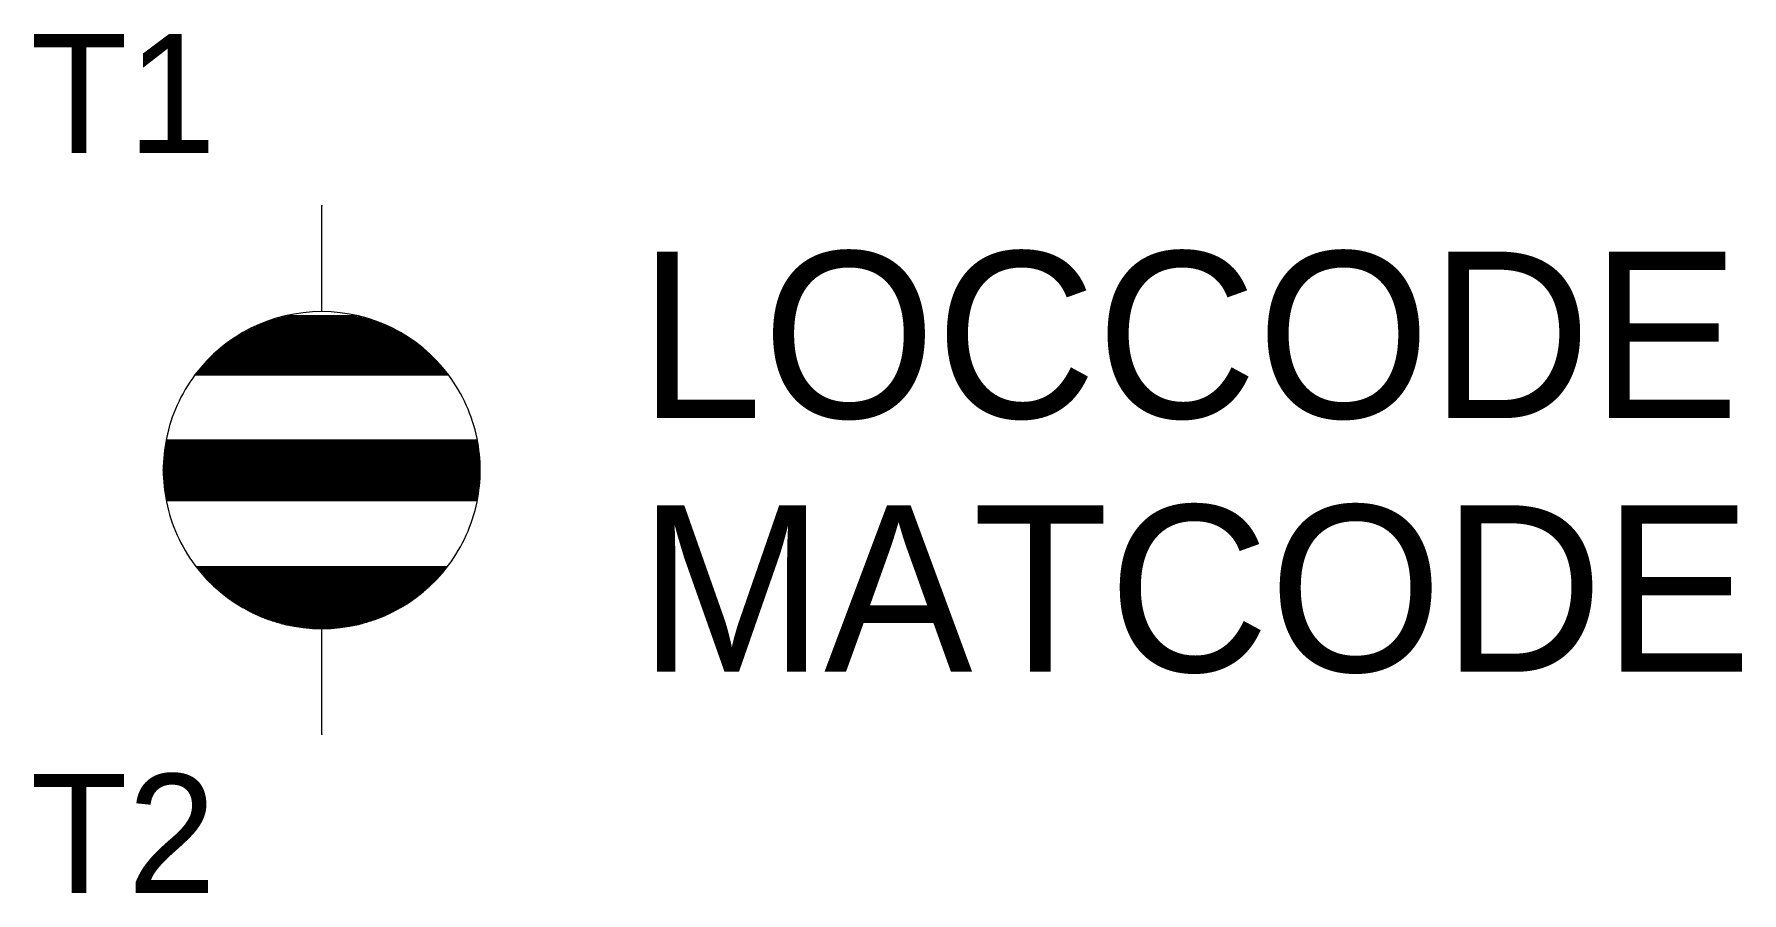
# Model space of a CAD drawing. Extents: x -5.4 to 26.9, y -8 to 8.2.
import ezdxf
from ezdxf.enums import TextEntityAlignment as Align

# ---------------------------------------------------------------- set-up
doc = ezdxf.new("R2010")
doc.units = 0
doc.layers.get('0').update_dxf_attribs({"linetype": 'CONTINUOUS'})
for name, color, linetype in [('A', 7, 'CONTINUOUS'), ('C', 6, 'CONTINUOUS'), ('T2', 1, 'CONTINUOUS')]:
    doc.layers.add(name, color=color, linetype=linetype)

msp = doc.modelspace()

# ---------------------------------------------------------------- linework, layer by layer
at = {"color": 0, "linetype": 'CONTINUOUS'}
for p, q in [((0, 3), (0, 5)), ((0, -5), (0, -3))]:
    msp.add_line(p, q, dxfattribs=at)
at = {"color": 0}
for p, q in [((-0.667, 2.925), (0.667, 2.925)), ((-1.497, 2.6), (1.497, 2.6)), ((-1.452, 2.625), (1.452, 2.625)), ((-1.406, 2.65), (1.406, 2.65)), ((-1.358, 2.675), (1.358, 2.675)), ((-1.308, 2.7), (1.308, 2.7)), ((-1.255, 2.725), (1.255, 2.725)), ((-1.199, 2.75), (1.199, 2.75)), ((-1.14, 2.775), (1.14, 2.775)), ((-1.077, 2.8), (1.077, 2.8)), ((-1.01, 2.825), (1.01, 2.825)), ((-0.937, 2.85), (0.937, 2.85)), ((-0.857, 2.875), (0.857, 2.875)), ((-0.768, 2.9), (0.768, 2.9)), ((-1.956, 2.275), (1.956, 2.275)), ((-1.926, 2.3), (1.926, 2.3)), ((-1.896, 2.325), (1.896, 2.325)), ((-1.865, 2.35), (1.865, 2.35)), ((-1.833, 2.375), (1.833, 2.375)), ((-1.8, 2.4), (1.8, 2.4)), ((-1.766, 2.425), (1.766, 2.425)), ((-1.731, 2.45), (1.731, 2.45)), ((-1.695, 2.475), (1.695, 2.475)), ((-1.658, 2.5), (1.658, 2.5)), ((-1.62, 2.525), (1.62, 2.525)), ((-1.58, 2.55), (1.58, 2.55)), ((-1.539, 2.575), (1.539, 2.575)), ((-2.28, 1.95), (2.28, 1.95)), ((-2.258, 1.975), (2.258, 1.975)), ((-2.236, 2), (2.236, 2)), ((-2.213, 2.025), (2.213, 2.025)), ((-2.19, 2.05), (2.19, 2.05)), ((-2.167, 2.075), (2.167, 2.075)), ((-2.142, 2.1), (2.142, 2.1)), ((-2.118, 2.125), (2.118, 2.125)), ((-2.092, 2.15), (2.092, 2.15)), ((-2.066, 2.175), (2.066, 2.175)), ((-2.04, 2.2), (2.04, 2.2)), ((-2.012, 2.225), (2.012, 2.225)), ((-1.984, 2.25), (1.984, 2.25)), ((-2.4, 1.8), (2.4, 1.8)), ((-2.381, 1.825), (2.381, 1.825)), ((-2.362, 1.85), (2.362, 1.85)), ((-2.342, 1.875), (2.342, 1.875)), ((-2.322, 1.9), (2.322, 1.9)), ((-2.301, 1.925), (2.301, 1.925)), ((-2.982, 0.325), (2.982, 0.325)), ((-2.98, 0.35), (2.98, 0.35)), ((-2.976, 0.375), (2.976, 0.375)), ((-2.973, 0.4), (2.973, 0.4)), ((-2.97, 0.425), (2.97, 0.425)), ((-2.966, 0.45), (2.966, 0.45)), ((-2.962, 0.475), (2.962, 0.475)), ((-2.958, 0.5), (2.958, 0.5)), ((-2.954, 0.525), (2.954, 0.525)), ((-2.949, 0.55), (2.949, 0.55)), ((-2.944, 0.575), (2.944, 0.575)), ((-3, 0.05), (3, 0.05)), ((-3, 0.025), (3, 0.025)), ((-3, 0), (3, 0)), ((-2.999, 0.075), (2.999, 0.075)), ((-2.998, 0.1), (2.998, 0.1)), ((-2.997, 0.125), (2.997, 0.125)), ((-2.996, 0.15), (2.996, 0.15)), ((-2.995, 0.175), (2.995, 0.175)), ((-2.993, 0.2), (2.993, 0.2)), ((-2.992, 0.225), (2.992, 0.225)), ((-2.99, 0.25), (2.99, 0.25)), ((-2.987, 0.275), (2.987, 0.275)), ((-2.985, 0.3), (2.985, 0.3)), ((-3, -0.025), (3, -0.025)), ((-3, -0.05), (3, -0.05)), ((-2.999, -0.075), (2.999, -0.075)), ((-2.998, -0.1), (2.998, -0.1)), ((-2.997, -0.125), (2.997, -0.125)), ((-2.996, -0.15), (2.996, -0.15)), ((-2.995, -0.175), (2.995, -0.175)), ((-2.993, -0.2), (2.993, -0.2)), ((-2.992, -0.225), (2.992, -0.225)), ((-2.99, -0.25), (2.99, -0.25)), ((-2.987, -0.275), (2.987, -0.275)), ((-2.985, -0.3), (2.985, -0.3)), ((-2.982, -0.325), (2.982, -0.325)), ((-2.98, -0.35), (2.98, -0.35)), ((-2.976, -0.375), (2.976, -0.375)), ((-2.973, -0.4), (2.973, -0.4)), ((-2.97, -0.425), (2.97, -0.425)), ((-2.966, -0.45), (2.966, -0.45)), ((-2.962, -0.475), (2.962, -0.475)), ((-2.958, -0.5), (2.958, -0.5)), ((-2.954, -0.525), (2.954, -0.525)), ((-2.949, -0.55), (2.949, -0.55)), ((-2.944, -0.575), (2.944, -0.575)), ((-2.381, -1.825), (2.381, -1.825)), ((-2.362, -1.85), (2.362, -1.85)), ((-2.342, -1.875), (2.342, -1.875)), ((-2.322, -1.9), (2.322, -1.9)), ((-2.301, -1.925), (2.301, -1.925)), ((-2.28, -1.95), (2.28, -1.95)), ((-2.258, -1.975), (2.258, -1.975)), ((-2.236, -2), (2.236, -2)), ((-2.213, -2.025), (2.213, -2.025)), ((-2.19, -2.05), (2.19, -2.05)), ((-2.167, -2.075), (2.167, -2.075)), ((-2.142, -2.1), (2.142, -2.1)), ((-2.118, -2.125), (2.118, -2.125)), ((-2.092, -2.15), (2.092, -2.15)), ((-2.066, -2.175), (2.066, -2.175)), ((-2.04, -2.2), (2.04, -2.2)), ((-2.012, -2.225), (2.012, -2.225)), ((-1.984, -2.25), (1.984, -2.25)), ((-1.956, -2.275), (1.956, -2.275)), ((-1.926, -2.3), (1.926, -2.3)), ((-1.896, -2.325), (1.896, -2.325)), ((-1.865, -2.35), (1.865, -2.35)), ((-1.833, -2.375), (1.833, -2.375)), ((-1.8, -2.4), (1.8, -2.4)), ((-1.766, -2.425), (1.766, -2.425)), ((-1.731, -2.45), (1.731, -2.45)), ((-1.695, -2.475), (1.695, -2.475)), ((-1.658, -2.5), (1.658, -2.5)), ((-1.62, -2.525), (1.62, -2.525)), ((-1.58, -2.55), (1.58, -2.55)), ((-1.539, -2.575), (1.539, -2.575)), ((-1.497, -2.6), (1.497, -2.6)), ((-1.452, -2.625), (1.452, -2.625)), ((-1.406, -2.65), (1.406, -2.65)), ((-1.358, -2.675), (1.358, -2.675)), ((-1.308, -2.7), (1.308, -2.7)), ((-1.255, -2.725), (1.255, -2.725)), ((-1.199, -2.75), (1.199, -2.75)), ((-1.14, -2.775), (1.14, -2.775)), ((-1.077, -2.8), (1.077, -2.8)), ((-1.01, -2.825), (1.01, -2.825)), ((-0.937, -2.85), (0.937, -2.85)), ((-0.857, -2.875), (0.857, -2.875)), ((-0.768, -2.9), (0.768, -2.9)), ((-0.667, -2.925), (0.667, -2.925)), ((-0.545, -2.95), (0.545, -2.95)), ((-0.386, -2.975), (0.386, -2.975))]:
    msp.add_line(p, q, dxfattribs=at)
for start, end in [(36.8699, 143.1301), (143.1301, 168.463), (11.537, 36.8699), (168.463, 191.537), (348.463, 11.537), (191.537, 216.8699), (323.1301, 348.463), (216.8699, 323.1301)]:
    msp.add_arc((0, 0), 3, start, end, dxfattribs=at)
at = {"layer": 'A', "color": 0}
msp.add_point((-3, 0), dxfattribs=at)
at = {"layer": 'C', "color": 0}
for p in [(0, 5), (0, -5)]:
    msp.add_point(p, dxfattribs=at)

# ---------------------------------------------------------------- texts
at = {"color": 0, "linetype": 'CONTINUOUS'}
for tag, p in [('LOCCODE', (6, 0.985)), ('MATCODE', (6, -3.815))]:
    msp.add_attdef(tag, p, '', height=3.15, dxfattribs=at)
at = {"layer": 'T2', "color": 0, "linetype": 'CONTINUOUS'}
for tag, p in [('T1', (-2, 6)), ('T2', (-2, -8))]:
    msp.add_attdef(tag, text='', height=2.25, dxfattribs=at).set_placement(p, align=Align.RIGHT)

doc.saveas('drawing.dxf')
